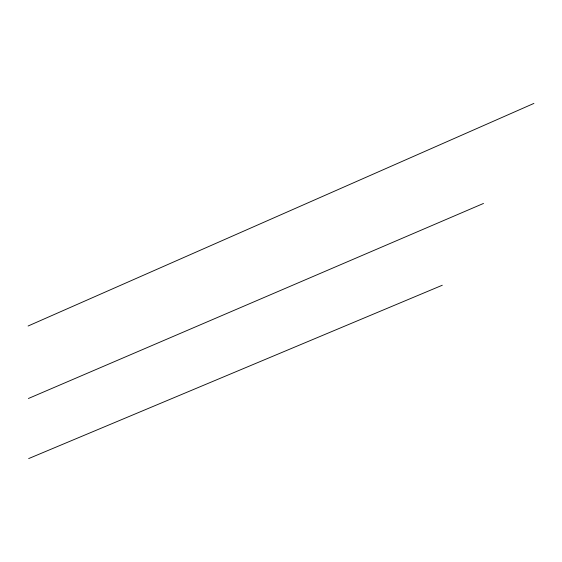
<?xml version="1.0" encoding="UTF-8"?>
<svg xmlns="http://www.w3.org/2000/svg" width="562" height="562" viewBox="0 0 562 562"><rect width="100%" height="100%" fill="white"/><g stroke="black" fill="none" stroke-linecap="round" stroke-linejoin="round"><path stroke-width="0.84" d="M28.1 326.009L533.9 103.415M28.402 398.5L483.503 203.444M28.655 458.585L442.294 285.243"/></g></svg>
